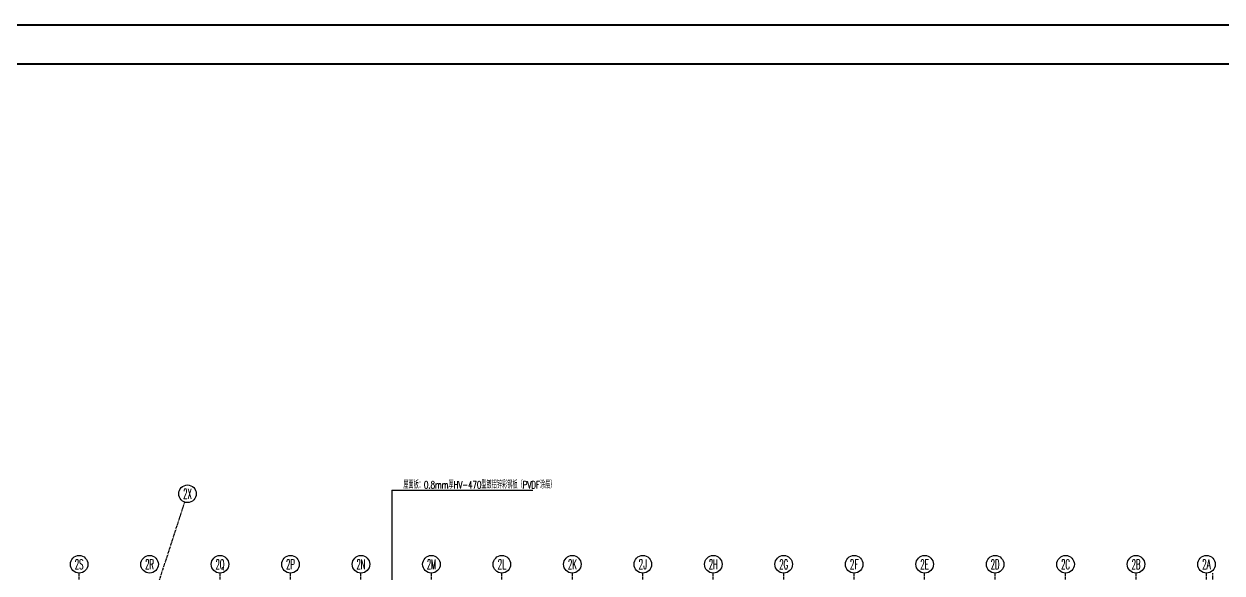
# Model space of a CAD drawing. Extents: x -599358 to 2865263, y -1062760 to 486533.
# Drawn here: x 1019328 to 1172357, y -832288 to -762196 of the extents above; entities that cross this region are included whole.
import ezdxf
from ezdxf.enums import TextEntityAlignment as Align

# ---------------------------------------------------------------- set-up
doc = ezdxf.new("R2010")
doc.units = 0
doc.linetypes.add('CENTER', pattern=[2, 1.25, -0.25, 0.25, -0.25])
for name, color, linetype in [('0-cxFrame', 155, 'Continuous'), ('3符号', 173, 'Continuous'), ('A-AXIS-SYMB', 3, 'Continuous'), ('DOTE', 1, 'CENTER'), ('PUB_TEXT', 7, 'Continuous')]:
    doc.layers.add(name, color=color, linetype=linetype)
doc.layers.add('0-cxText', color=131, linetype='Continuous', lineweight=25)
doc.styles.add('_TCH_AXIS', font='COMPLEX', dxfattribs={"bigfont": 'GBCBIG'})
doc.styles.add('_TCH_DIM', font='SIMPLEX', dxfattribs={"bigfont": 'GBCBIG'})
doc.styles.add('cx_tuming', font='simhei.ttf')
doc.styles.add('cx_tuqian1', font='宋体.shx')
doc.styles.add('黑体', font='simhei.ttf')

# ---------------------------------------------------------------- blocks, each defined once
blk = doc.blocks.new('卓越-轴号')
blk.add_circle((0, 0), 4)
at = {"color": 0, "style": '_TCH_AXIS', "width": 1.041667, "flags": 8}
blk.add_attdef('A', text='', height=4.48, dxfattribs=at).set_placement((-2, -2.24), (2, -2.24), align=Align.FIT)
blk = doc.blocks.new('TK22.A2 L(Dragon)')
at = {"layer": '0-cxFrame', "color": 7, "const_width": 0.5}
blk.add_lwpolyline([(0, 0), (-594, 0), (-594, 420), (0, 420)], close=True, dxfattribs=at)
at = {"layer": '0-cxFrame', "const_width": 0.5}
blk.add_lwpolyline([(-80, 10), (-574, 10), (-574, 410), (-80, 410)], close=True, dxfattribs=at)
at = {"style": '黑体', "flags": 4}
blk.add_attdef('图幅', text='', height=3.3, dxfattribs=at).set_placement((-40, 3), align=Align.RIGHT)
at = {"layer": '0-cxText', "flags": 4}
for tag, height, style, p in [('建设单位', 3.5, 'cx_tuming', (-45, 240)), ('项目名称', 3.5, 'cx_tuming', (-45, 210)), ('子项名称', 3.5, 'cx_tuming', (-45, 180)), ('工程编号', 3.3, 'cx_tuqian1', (-35, 165)), ('图名1', 3.5, 'cx_tuming', (-45, 87)), ('图名2', 3.5, 'cx_tuming', (-45, 79)), ('图名3', 3.5, 'cx_tuming', (-45, 71)), ('出图日期', 3.3, 'cx_tuqian1', (-39, 60)), ('专业', 3.3, 'cx_tuqian1', (-55, 52)), ('图号', 3.3, 'cx_tuqian1', (-55, 44)), ('版次', 3.3, 'cx_tuqian1', (-20, 44))]:
    blk.add_attdef(tag, text='', height=height, dxfattribs=dict(at, style=style)).set_placement(p, align=Align.MIDDLE)
at = {"layer": 'Defpoints', "color": 6, "flags": 4}
for tag, height, style, p in [('tufu', 3.3, '黑体', (-12, 12)), ('dwfname', 4, 'cx_tuqian1', (-80, 3))]:
    blk.add_attdef(tag, text='', height=height, dxfattribs=dict(at, style=style)).set_placement(p, align=Align.RIGHT)

msp = doc.modelspace()

# ---------------------------------------------------------------- linework, layer by layer
at = {"layer": 'A-AXIS-SYMB'}
for q in [(1084312.1, -821702.7), (1066319.7, -840968.2)]:
    msp.add_line((1066319.7, -821702.6), q, dxfattribs=at)
at = {"layer": 'DOTE', "ltscale": 280}
for p, q in [((1026372.4, -927706.6), (1026372.4, -832287.9)), ((1044372.4, -927706.6), (1044372.4, -832287.9)), ((1053372.4, -927706.6), (1053372.4, -832287.9)), ((1062372.4, -927706.6), (1062372.4, -832287.9)), ((1071372.4, -927706.6), (1071372.4, -832287.9)), ((1080372.4, -927706.6), (1080372.4, -832287.9)), ((1089372.4, -927706.6), (1089372.4, -832287.9)), ((1098372.4, -927706.6), (1098372.4, -832287.9)), ((1107372.4, -927706.6), (1107372.4, -832287.9)), ((1116372.4, -927706.6), (1116372.4, -832287.9)), ((1125372.4, -927706.6), (1125372.4, -832287.9)), ((1134372.4, -927706.6), (1134372.4, -832287.9)), ((1143372.4, -927706.6), (1143372.4, -832287.9)), ((1152372.4, -927706.6), (1152372.4, -832287.9)), ((1161372.4, -927706.6), (1161372.4, -832287.9)), ((1170372.4, -927706.6), (1170372.4, -832287.9)), ((1171172.4, -927684.3), (1171172.4, -832287.9))]:
    msp.add_line(p, q, dxfattribs=at)
msp.add_lwpolyline([(1012173.9, -908598.3), (1039871.6, -823233.3)], dxfattribs=at)

# ---------------------------------------------------------------- block references
at = {"layer": '0-cxFrame', "xscale": 500, "yscale": 500, "zscale": 500}
msp.add_blockref('TK22.A2 L(Dragon)', (1245141.4, -972321.5), dxfattribs=at)
at = {"layer": '3符号', "color": 7}
ref = msp.add_blockref('卓越-轴号', (1040218.4, -822168.3), dxfattribs=dict(at, xscale=280, yscale=280, zscale=280))
ref.add_attrib('A', '2X', dxfattribs={"layer": '0', "color": 0, "height": 1254.4, "style": '_TCH_AXIS', "width": 0.493421}).set_placement((1039658.4, -822795.5), (1040778.4, -822795.5), align=Align.FIT)
ref = msp.add_blockref('卓越-轴号', (1026372.4, -831167.9), dxfattribs=dict(at, xscale=280, yscale=280, zscale=280))
ref.add_attrib('A', '2S', dxfattribs={"layer": '0', "color": 0, "height": 1254.4, "style": '_TCH_AXIS', "width": 0.551471}).set_placement((1025812.4, -831795.1), (1026932.4, -831795.1), align=Align.FIT)
ref = msp.add_blockref('卓越-轴号', (1035372.4, -831167.9), dxfattribs=dict(at, xscale=280, yscale=280, zscale=280))
ref.add_attrib('A', '2R', dxfattribs={"layer": '0', "color": 0, "height": 1254.4, "style": '_TCH_AXIS', "width": 0.493421}).set_placement((1034812.4, -831795.1), (1035932.4, -831795.1), align=Align.FIT)
ref = msp.add_blockref('卓越-轴号', (1044372.4, -831167.9), dxfattribs=dict(at, xscale=280, yscale=280, zscale=280))
ref.add_attrib('A', '2Q', dxfattribs={"layer": '0', "color": 0, "height": 1254.4, "style": '_TCH_AXIS', "width": 0.520833}).set_placement((1043812.4, -831795.1), (1044932.4, -831795.1), align=Align.FIT)
ref = msp.add_blockref('卓越-轴号', (1053372.4, -831167.9), dxfattribs=dict(at, xscale=280, yscale=280, zscale=280))
ref.add_attrib('A', '2P', dxfattribs={"layer": '0', "color": 0, "height": 1254.4, "style": '_TCH_AXIS', "width": 0.506757}).set_placement((1052812.4, -831795.1), (1053932.4, -831795.1), align=Align.FIT)
ref = msp.add_blockref('卓越-轴号', (1062372.4, -831167.9), dxfattribs=dict(at, xscale=280, yscale=280, zscale=280))
ref.add_attrib('A', '2N', dxfattribs={"layer": '0', "color": 0, "height": 1254.4, "style": '_TCH_AXIS', "width": 0.480769}).set_placement((1061812.4, -831795.1), (1062932.4, -831795.1), align=Align.FIT)
ref = msp.add_blockref('卓越-轴号', (1071372.4, -831167.9), dxfattribs=dict(at, xscale=280, yscale=280, zscale=280))
ref.add_attrib('A', '2M', dxfattribs={"layer": '0', "color": 0, "height": 1254.4, "style": '_TCH_AXIS', "width": 0.457317}).set_placement((1070812.4, -831795.1), (1071932.4, -831795.1), align=Align.FIT)
ref = msp.add_blockref('卓越-轴号', (1080372.4, -831167.9), dxfattribs=dict(at, xscale=280, yscale=280, zscale=280))
ref.add_attrib('A', '2L', dxfattribs={"layer": '0', "color": 0, "height": 1254.4, "style": '_TCH_AXIS', "width": 0.535714}).set_placement((1079812.4, -831795.1), (1080932.4, -831795.1), align=Align.FIT)
ref = msp.add_blockref('卓越-轴号', (1089372.4, -831167.9), dxfattribs=dict(at, xscale=280, yscale=280, zscale=280))
ref.add_attrib('A', '2K', dxfattribs={"layer": '0', "color": 0, "height": 1254.4, "style": '_TCH_AXIS', "width": 0.480769}).set_placement((1088812.4, -831795.1), (1089932.4, -831795.1), align=Align.FIT)
ref = msp.add_blockref('卓越-轴号', (1098372.4, -831167.9), dxfattribs=dict(at, xscale=280, yscale=280, zscale=280))
ref.add_attrib('A', '2J', dxfattribs={"layer": '0', "color": 0, "height": 1254.4, "style": '_TCH_AXIS', "width": 0.604839}).set_placement((1097812.4, -831795.1), (1098932.4, -831795.1), align=Align.FIT)
ref = msp.add_blockref('卓越-轴号', (1107372.4, -831167.9), dxfattribs=dict(at, xscale=280, yscale=280, zscale=280))
ref.add_attrib('A', '2H', dxfattribs={"layer": '0', "color": 0, "height": 1254.4, "style": '_TCH_AXIS', "width": 0.46875}).set_placement((1106812.4, -831795.1), (1107932.4, -831795.1), align=Align.FIT)
ref = msp.add_blockref('卓越-轴号', (1116372.4, -831167.9), dxfattribs=dict(at, xscale=280, yscale=280, zscale=280))
ref.add_attrib('A', '2G', dxfattribs={"layer": '0', "color": 0, "height": 1254.4, "style": '_TCH_AXIS', "width": 0.493421}).set_placement((1115812.4, -831795.1), (1116932.4, -831795.1), align=Align.FIT)
ref = msp.add_blockref('卓越-轴号', (1125372.4, -831167.9), dxfattribs=dict(at, xscale=280, yscale=280, zscale=280))
ref.add_attrib('A', '2F', dxfattribs={"layer": '0', "color": 0, "height": 1254.4, "style": '_TCH_AXIS', "width": 0.520833}).set_placement((1124812.4, -831795.1), (1125932.4, -831795.1), align=Align.FIT)
ref = msp.add_blockref('卓越-轴号', (1134372.4, -831167.9), dxfattribs=dict(at, xscale=280, yscale=280, zscale=280))
ref.add_attrib('A', '2E', dxfattribs={"layer": '0', "color": 0, "height": 1254.4, "style": '_TCH_AXIS', "width": 0.520833}).set_placement((1133812.4, -831795.1), (1134932.4, -831795.1), align=Align.FIT)
ref = msp.add_blockref('卓越-轴号', (1143372.4, -831167.9), dxfattribs=dict(at, xscale=280, yscale=280, zscale=280))
ref.add_attrib('A', '2D', dxfattribs={"layer": '0', "color": 0, "height": 1254.4, "style": '_TCH_AXIS', "width": 0.506757}).set_placement((1142812.4, -831795.1), (1143932.4, -831795.1), align=Align.FIT)
ref = msp.add_blockref('卓越-轴号', (1152372.4, -831167.9), dxfattribs=dict(at, xscale=280, yscale=280, zscale=280))
ref.add_attrib('A', '2C', dxfattribs={"layer": '0', "color": 0, "height": 1254.4, "style": '_TCH_AXIS', "width": 0.535714}).set_placement((1151812.4, -831795.1), (1152932.4, -831795.1), align=Align.FIT)
ref = msp.add_blockref('卓越-轴号', (1161372.4, -831167.9), dxfattribs=dict(at, xscale=280, yscale=280, zscale=280))
ref.add_attrib('A', '2B', dxfattribs={"layer": '0', "color": 0, "height": 1254.4, "style": '_TCH_AXIS', "width": 0.506757}).set_placement((1160812.4, -831795.1), (1161932.4, -831795.1), align=Align.FIT)
ref = msp.add_blockref('卓越-轴号', (1170372.4, -831167.9), dxfattribs=dict(at, xscale=280, yscale=280, zscale=280))
ref.add_attrib('A', '2A', dxfattribs={"layer": '0', "color": 0, "height": 1254.4, "style": '_TCH_AXIS', "width": 0.493421}).set_placement((1169812.4, -831795.1), (1170932.4, -831795.1), align=Align.FIT)

# ---------------------------------------------------------------- texts
at = {"layer": 'PUB_TEXT', "style": '_TCH_DIM', "width": 0.7}
msp.add_text('屋面板：0.8mm厚HV-470型镀铝锌彩钢板（PVDF涂层）', height=942.52, dxfattribs=at).set_placement((1067783.2, -821492.7))

doc.saveas('drawing.dxf')
